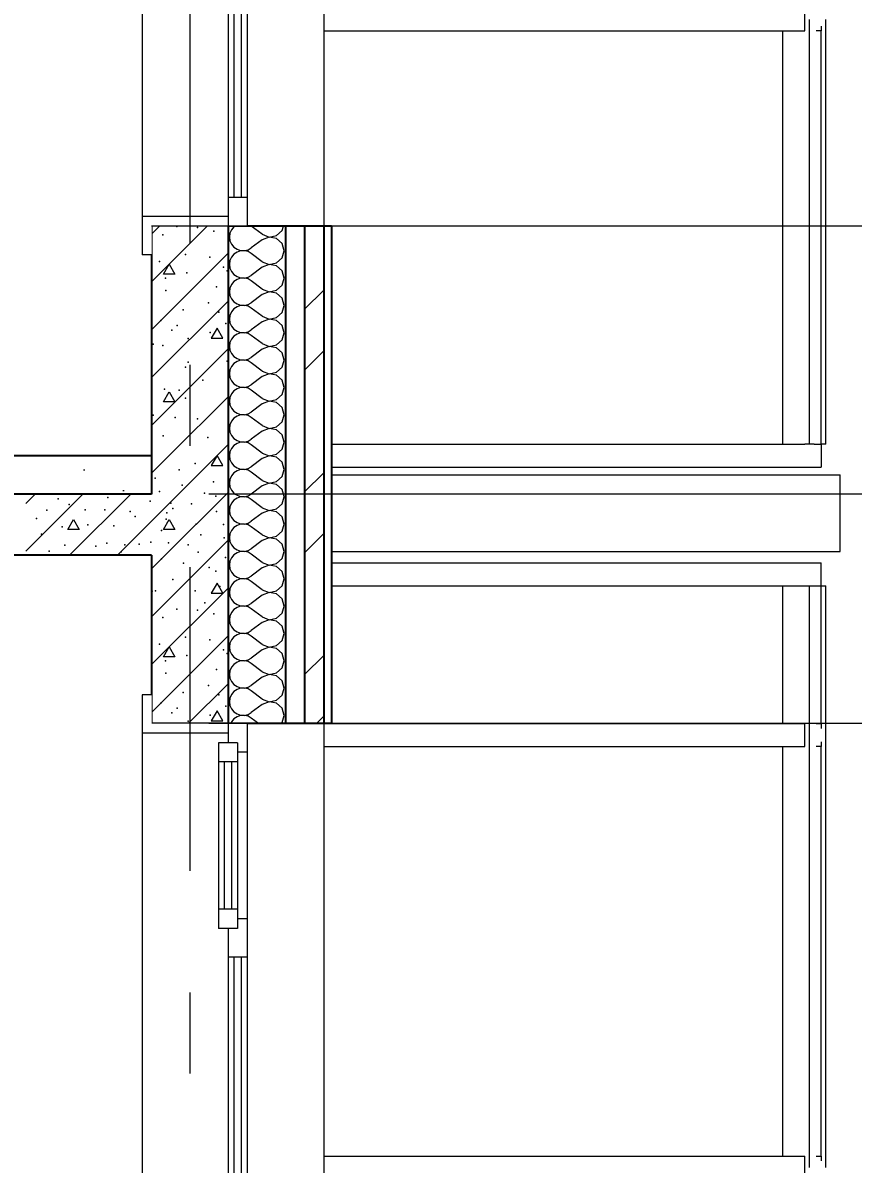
# Model space of a CAD drawing. Header units: millimetres. Extents: x 18162 to 7085488, y 72188 to 247925.
# Drawn here: x 4273676 to 4275847, y 117901 to 120884 of the extents above; entities that cross this region are included whole.
import ezdxf
from ezdxf.enums import TextEntityAlignment as Align

# ---------------------------------------------------------------- set-up
doc = ezdxf.new("R2010")
doc.units = ezdxf.units.MM
doc.header["$MEASUREMENT"] = 0
doc.linetypes.add('Double Dashed', pattern=[1093.611073, 529.166651, -211.666656, 141.111112, -211.666656])
doc.linetypes.add('Wipeout_Contour', pattern=[1000, 0, -1000])
for name, color, linetype in [('Archicad Windows', 7, 'Continuous'), ('Finish - Wall', 7, 'Continuous'), ('Structural - Bearing', 7, 'Continuous'), ('Structural - Grid', 7, 'Continuous')]:
    doc.layers.add(name, color=color, linetype=linetype)
doc.styles.add('GENERATED_STYLE_3', font='', dxfattribs={"width": 0.8})
doc.styles.get('GENERATED_STYLE_3').set_extended_font_data('ISOCPEUR MON')
doc.dimstyles.new('GENERATED_STYLE__12', dxfattribs={"dimtxt": 330.000007, "dimasz": 171, "dimexe": 0.18, "dimexo": 150, "dimgap": 0, "dimtad": 1, "dimdec": 0, "dimzin": 0, "dimdsep": 46, "dimtxsty": 'GENERATED_STYLE_3', "dimblk": 'ARROWHEAD_2', "dimblk1": 'ARROWHEAD_2', "dimblk2": 'ARROWHEAD_2', "dimcen": 0.09, "dimclrd": 13, "dimclre": 13, "dimclrt": 13, "dimadec": 0, "dimazin": 0, "dimtfac": 1, "dimtdec": 4, "dimtmove": 0, "dimatfit": 3, "dimfxl": 1, "dimtolj": 1, "dimtzin": 0, "dimarcsym": 0})
pattern_1 = [(45, (4294986.58, 104752.7), (-238.6485, 238.6485), []), (45, (4294907.03, 104832.26), (-238.6485, 238.6485), [])]

# ---------------------------------------------------------------- blocks, each defined once
blk = doc.blocks.new('*X1283', base_point=(4294986.6, 104752.7))
at = {"layer": 'Structural - Bearing', "color": 7, "linetype": 'Continuous', "lineweight": 9}
for p, q in [((4274228.3, 119636.2), (4274222, 119628.6)), ((4274236.4, 119641.8), (4274228.3, 119636.2)), ((4274231.5, 119652.7), (4274236.4, 119649.3)), ((4274236.4, 119649.3), (4274245.7, 119646.2)), ((4274245.7, 119644.9), (4274236.4, 119641.8)), ((4274245.7, 119646.2), (4274255.6, 119645.7)), ((4274255.6, 119645.4), (4274245.7, 119644.9)), ((4274255.6, 119645.7), (4274265.2, 119647.9)), ((4274265.2, 119643.2), (4274255.6, 119645.4)), ((4274265.2, 119647.9), (4274273.8, 119652.7)), ((4274273.8, 119638.4), (4274265.2, 119643.2)), ((4274302.4, 119617), (4274273.8, 119638.4)), ((4274354.2, 119626.8), (4274359.5, 119645.6)), ((4274359.5, 119645.6), (4274357.5, 119652.7)), ((4274218, 119619.6), (4274216.7, 119609.8)), ((4274216.7, 119609.8), (4274218, 119600.1)), ((4274222, 119628.6), (4274218, 119619.6)), ((4274302.4, 119602.7), (4274273.8, 119581.3)), ((4274302.4, 119617), (4274320.6, 119610)), ((4274320.6, 119609.7), (4274302.4, 119602.7)), ((4274320.6, 119610), (4274339.8, 119613.6)), ((4274339.8, 119606.1), (4274320.6, 119609.7)), ((4274339.8, 119613.6), (4274354.2, 119626.8)), ((4274354.2, 119592.9), (4274339.8, 119606.1)), ((4274218, 119600.1), (4274222, 119591.1)), ((4274222, 119591.1), (4274228.3, 119583.5)), ((4274228.3, 119583.5), (4274236.4, 119577.9)), ((4274236.4, 119577.9), (4274245.7, 119574.8)), ((4274245.7, 119573.5), (4274236.4, 119570.4)), ((4274245.7, 119574.8), (4274255.6, 119574.3)), ((4274255.6, 119574), (4274245.7, 119573.5)), ((4274255.6, 119574.3), (4274265.2, 119576.5)), ((4274265.2, 119571.8), (4274255.6, 119574)), ((4274265.2, 119576.5), (4274273.8, 119581.3)), ((4274273.8, 119567), (4274265.2, 119571.8)), ((4274359.5, 119574.1), (4274354.2, 119592.9)), ((4274354.2, 119555.4), (4274359.5, 119574.1)), ((4274218, 119548.2), (4274216.7, 119538.4)), ((4274222, 119557.2), (4274218, 119548.2)), ((4274228.3, 119564.8), (4274222, 119557.2)), ((4274236.4, 119570.4), (4274228.3, 119564.8)), ((4274302.4, 119545.6), (4274273.8, 119567)), ((4274302.4, 119545.6), (4274320.6, 119538.6)), ((4274320.6, 119538.6), (4274339.8, 119542.2)), ((4274339.8, 119542.2), (4274354.2, 119555.4)), ((4274216.7, 119538.4), (4274218, 119528.7)), ((4274218, 119528.7), (4274222, 119519.6)), ((4274222, 119519.6), (4274228.3, 119512.1)), ((4274228.3, 119512.1), (4274236.4, 119506.5)), ((4274302.4, 119531.3), (4274273.8, 119509.8)), ((4274320.6, 119538.3), (4274302.4, 119531.3)), ((4274339.8, 119534.6), (4274320.6, 119538.3)), ((4274354.2, 119521.5), (4274339.8, 119534.6)), ((4274359.5, 119502.7), (4274354.2, 119521.5)), ((4274222, 119485.8), (4274218, 119476.8)), ((4274228.3, 119493.4), (4274222, 119485.8)), ((4274236.4, 119498.9), (4274228.3, 119493.4)), ((4274236.4, 119506.5), (4274245.7, 119503.3)), ((4274245.7, 119502.1), (4274236.4, 119498.9)), ((4274245.7, 119503.3), (4274255.6, 119502.8)), ((4274255.6, 119502.6), (4274245.7, 119502.1)), ((4274255.6, 119502.8), (4274265.2, 119505.1)), ((4274265.2, 119500.3), (4274255.6, 119502.6)), ((4274265.2, 119505.1), (4274273.8, 119509.8)), ((4274273.8, 119495.6), (4274265.2, 119500.3)), ((4274302.4, 119474.1), (4274273.8, 119495.6)), ((4274339.8, 119470.8), (4274354.2, 119483.9)), ((4274354.2, 119483.9), (4274359.5, 119502.7)), ((4274218, 119476.8), (4274216.7, 119467)), ((4274216.7, 119467), (4274218, 119457.2)), ((4274218, 119457.2), (4274222, 119448.2)), ((4274302.4, 119459.8), (4274273.8, 119438.4)), ((4274302.4, 119474.1), (4274320.6, 119467.1)), ((4274320.6, 119466.8), (4274302.4, 119459.8)), ((4274320.6, 119467.1), (4274339.8, 119470.8)), ((4274339.8, 119463.2), (4274320.6, 119466.8)), ((4274354.2, 119450.1), (4274339.8, 119463.2)), ((4274222, 119448.2), (4274228.3, 119440.6)), ((4274228.3, 119440.6), (4274236.4, 119435)), ((4274236.4, 119427.5), (4274228.3, 119421.9)), ((4274236.4, 119435), (4274245.7, 119431.9)), ((4274245.7, 119430.7), (4274236.4, 119427.5)), ((4274245.7, 119431.9), (4274255.6, 119431.4)), ((4274255.6, 119431.1), (4274245.7, 119430.7)), ((4274255.6, 119431.4), (4274265.2, 119433.7)), ((4274265.2, 119428.9), (4274255.6, 119431.1)), ((4274265.2, 119433.7), (4274273.8, 119438.4)), ((4274273.8, 119424.1), (4274265.2, 119428.9)), ((4274302.4, 119402.7), (4274273.8, 119424.1)), ((4274359.5, 119431.3), (4274354.2, 119450.1)), ((4274354.2, 119412.5), (4274359.5, 119431.3)), ((4274218, 119405.3), (4274216.7, 119395.6)), ((4274216.7, 119395.6), (4274218, 119385.8)), ((4274222, 119414.3), (4274218, 119405.3)), ((4274228.3, 119421.9), (4274222, 119414.3)), ((4274302.4, 119402.7), (4274320.6, 119395.7)), ((4274320.6, 119395.4), (4274302.4, 119388.4)), ((4274320.6, 119395.7), (4274339.8, 119399.3)), ((4274339.8, 119391.8), (4274320.6, 119395.4)), ((4274339.8, 119399.3), (4274354.2, 119412.5)), ((4274218, 119385.8), (4274222, 119376.8)), ((4274222, 119376.8), (4274228.3, 119369.2)), ((4274228.3, 119369.2), (4274236.4, 119363.6)), ((4274236.4, 119363.6), (4274245.7, 119360.5)), ((4274265.2, 119362.2), (4274273.8, 119367)), ((4274302.4, 119388.4), (4274273.8, 119367)), ((4274354.2, 119378.6), (4274339.8, 119391.8)), ((4274359.5, 119359.8), (4274354.2, 119378.6)), ((4274218, 119333.9), (4274216.7, 119324.1)), ((4274222, 119342.9), (4274218, 119333.9)), ((4274228.3, 119350.5), (4274222, 119342.9)), ((4274236.4, 119356.1), (4274228.3, 119350.5)), ((4274245.7, 119359.2), (4274236.4, 119356.1)), ((4274245.7, 119360.5), (4274255.6, 119360)), ((4274255.6, 119359.7), (4274245.7, 119359.2)), ((4274255.6, 119360), (4274265.2, 119362.2)), ((4274265.2, 119357.5), (4274255.6, 119359.7)), ((4274273.8, 119352.7), (4274265.2, 119357.5)), ((4274302.4, 119331.3), (4274273.8, 119352.7)), ((4274339.8, 119327.9), (4274354.2, 119341.1)), ((4274354.2, 119341.1), (4274359.5, 119359.8)), ((4274216.7, 119324.1), (4274218, 119314.4)), ((4274218, 119314.4), (4274222, 119305.4)), ((4274222, 119305.4), (4274228.3, 119297.8)), ((4274302.4, 119317), (4274273.8, 119295.6)), ((4274302.4, 119331.3), (4274320.6, 119324.3)), ((4274320.6, 119324), (4274302.4, 119317)), ((4274320.6, 119324.3), (4274339.8, 119327.9)), ((4274339.8, 119320.4), (4274320.6, 119324)), ((4274354.2, 119307.2), (4274339.8, 119320.4)), ((4274359.5, 119288.4), (4274354.2, 119307.2)), ((4274228.3, 119279.1), (4274222, 119271.5)), ((4274228.3, 119297.8), (4274236.4, 119292.2)), ((4274236.4, 119284.6), (4274228.3, 119279.1)), ((4274236.4, 119292.2), (4274245.7, 119289)), ((4274245.7, 119287.8), (4274236.4, 119284.6)), ((4274245.7, 119289), (4274255.6, 119288.6)), ((4274255.6, 119288.3), (4274245.7, 119287.8)), ((4274255.6, 119288.6), (4274265.2, 119290.8)), ((4274265.2, 119286), (4274255.6, 119288.3)), ((4274265.2, 119290.8), (4274273.8, 119295.6)), ((4274273.8, 119281.3), (4274265.2, 119286)), ((4274302.4, 119259.8), (4274273.8, 119281.3)), ((4274354.2, 119269.6), (4274359.5, 119288.4)), ((4274218, 119262.5), (4274216.7, 119252.7)), ((4274216.7, 119252.7), (4274218, 119242.9)), ((4274222, 119271.5), (4274218, 119262.5)), ((4274302.4, 119245.6), (4274273.8, 119224.1)), ((4274302.4, 119259.8), (4274320.6, 119252.8)), ((4274320.6, 119252.6), (4274302.4, 119245.6)), ((4274320.6, 119252.8), (4274339.8, 119256.5)), ((4274339.8, 119248.9), (4274320.6, 119252.6)), ((4274339.8, 119256.5), (4274354.2, 119269.6)), ((4274354.2, 119235.8), (4274339.8, 119248.9)), ((4274218, 119242.9), (4274222, 119233.9)), ((4274222, 119233.9), (4274228.3, 119226.3)), ((4274228.3, 119226.3), (4274236.4, 119220.8)), ((4274236.4, 119220.8), (4274245.7, 119217.6)), ((4274245.7, 119216.4), (4274236.4, 119213.2)), ((4274245.7, 119217.6), (4274255.6, 119217.1)), ((4274255.6, 119216.8), (4274245.7, 119216.4)), ((4274255.6, 119217.1), (4274265.2, 119219.4)), ((4274265.2, 119214.6), (4274255.6, 119216.8)), ((4274265.2, 119219.4), (4274273.8, 119224.1)), ((4274273.8, 119209.8), (4274265.2, 119214.6)), ((4274359.5, 119217), (4274354.2, 119235.8)), ((4274354.2, 119198.2), (4274359.5, 119217)), ((4274218, 119191), (4274216.7, 119181.3)), ((4274222, 119200.1), (4274218, 119191)), ((4274228.3, 119207.6), (4274222, 119200.1)), ((4274236.4, 119213.2), (4274228.3, 119207.6)), ((4274302.4, 119188.4), (4274273.8, 119209.8)), ((4274302.4, 119188.4), (4274320.6, 119181.4)), ((4274320.6, 119181.4), (4274339.8, 119185)), ((4274339.8, 119185), (4274354.2, 119198.2)), ((4274216.7, 119181.3), (4274218, 119171.5)), ((4274218, 119171.5), (4274222, 119162.5)), ((4274222, 119162.5), (4274228.3, 119154.9)), ((4274228.3, 119154.9), (4274236.4, 119149.3)), ((4274302.4, 119174.1), (4274273.8, 119152.7)), ((4274320.6, 119181.1), (4274302.4, 119174.1)), ((4274339.8, 119177.5), (4274320.6, 119181.1)), ((4274354.2, 119164.3), (4274339.8, 119177.5)), ((4274359.5, 119145.6), (4274354.2, 119164.3)), ((4274222, 119128.6), (4274218, 119119.6)), ((4274228.3, 119136.2), (4274222, 119128.6)), ((4274236.4, 119141.8), (4274228.3, 119136.2)), ((4274236.4, 119149.3), (4274245.7, 119146.2)), ((4274245.7, 119144.9), (4274236.4, 119141.8)), ((4274245.7, 119146.2), (4274255.6, 119145.7)), ((4274255.6, 119145.4), (4274245.7, 119144.9)), ((4274255.6, 119145.7), (4274265.2, 119147.9)), ((4274265.2, 119143.2), (4274255.6, 119145.4)), ((4274265.2, 119147.9), (4274273.8, 119152.7)), ((4274273.8, 119138.4), (4274265.2, 119143.2)), ((4274302.4, 119117), (4274273.8, 119138.4)), ((4274339.8, 119113.6), (4274354.2, 119126.8)), ((4274354.2, 119126.8), (4274359.5, 119145.6)), ((4274218, 119119.6), (4274216.7, 119109.8)), ((4274216.7, 119109.8), (4274218, 119100.1)), ((4274218, 119100.1), (4274222, 119091.1)), ((4274302.4, 119102.7), (4274273.8, 119081.3)), ((4274302.4, 119117), (4274320.6, 119110)), ((4274320.6, 119109.7), (4274302.4, 119102.7)), ((4274320.6, 119110), (4274339.8, 119113.6)), ((4274339.8, 119106.1), (4274320.6, 119109.7)), ((4274354.2, 119092.9), (4274339.8, 119106.1)), ((4274222, 119091.1), (4274228.3, 119083.5)), ((4274228.3, 119064.8), (4274222, 119057.2)), ((4274228.3, 119083.5), (4274236.4, 119077.9)), ((4274236.4, 119070.4), (4274228.3, 119064.8)), ((4274236.4, 119077.9), (4274245.7, 119074.8)), ((4274245.7, 119073.5), (4274236.4, 119070.4)), ((4274245.7, 119074.8), (4274255.6, 119074.3)), ((4274255.6, 119074), (4274245.7, 119073.5)), ((4274255.6, 119074.3), (4274265.2, 119076.5)), ((4274265.2, 119071.8), (4274255.6, 119074)), ((4274265.2, 119076.5), (4274273.8, 119081.3)), ((4274273.8, 119067), (4274265.2, 119071.8)), ((4274292.9, 119052.7), (4274273.8, 119067)), ((4274359.5, 119074.1), (4274354.2, 119092.9)), ((4274354.2, 119055.4), (4274359.5, 119074.1)), ((4274222, 119057.2), (4274220, 119052.7)), ((4274351.3, 119052.7), (4274354.2, 119055.4))]:
    blk.add_line(p, q, dxfattribs=at)
blk = doc.blocks.new('*X1286', base_point=(4294986.6, 104752.7))
at = {"layer": 'Structural - Bearing', "color": 7, "linetype": 'Continuous', "lineweight": 9}
for p, q in [((4274013.1, 119332), (4274173.8, 119492.7)), ((4274013.1, 119457), (4274048.8, 119492.7)), ((4274013.1, 119207), (4274213.1, 119407)), ((4274184.1, 119419.6), (4274169.1, 119393.6)), ((4274169.1, 119393.6), (4274199.2, 119393.6)), ((4274199.2, 119393.6), (4274184.1, 119419.6)), ((4274013.1, 119082), (4274213.1, 119282)), ((4274043.9, 119226.9), (4274059.1, 119253)), ((4274059.1, 119253), (4274074, 119226.9)), ((4274074, 119226.9), (4274043.9, 119226.9)), ((4274108.8, 119052.7), (4274213.1, 119157)), ((4274184.1, 119086.3), (4274169.1, 119060.2)), ((4274199.2, 119060.3), (4274184.1, 119086.3)), ((4274169.1, 119060.2), (4274199.2, 119060.3))]:
    blk.add_line(p, q, dxfattribs=at)
for p in [(4274038.8, 119483.2), (4274206.6, 119486.9), (4274096.1, 119472.3), (4274163.7, 119460.5), (4274068.3, 119429.4), (4274180.9, 119451.4), (4274014.3, 119399), (4274023.3, 119399.8), (4274126.9, 119399.8), (4274191.1, 119410.9), (4274013.4, 119372.3), (4274151.9, 119368.2), (4274079, 119351.9), (4274133, 119348.8), (4274175.8, 119339.4), (4274042.9, 119329.7), (4274013.5, 119288.8), (4274102, 119278.4), (4274034, 119260.2), (4274165.4, 119271.8), (4274200.7, 119245.2), (4274049.5, 119216.4), (4274105.2, 119230.4), (4274210.5, 119235.8), (4274050, 119184.7), (4274182.5, 119194.2), (4274013.5, 119180.4), (4274095.9, 119134), (4274161.6, 119152.5), (4274188.7, 119127.8), (4274037.2, 119106.2), (4274207.2, 119097.9), (4274066.2, 119081.2), (4274079.7, 119092.7), (4274166.3, 119074.4), (4274108.3, 119059)]:
    blk.add_point(p, dxfattribs=at)
blk = doc.blocks.new('*X1297', base_point=(4294986.6, 104752.7))
at = {"layer": 'Structural - Bearing', "color": 7, "linetype": 'Continuous', "lineweight": 9}
for p, q in [((4274228.3, 120350.5), (4274222, 120342.9)), ((4274231.5, 120352.7), (4274228.3, 120350.5)), ((4274302.4, 120331.3), (4274273.8, 120352.7)), ((4274354.2, 120341.1), (4274357.5, 120352.7)), ((4274218, 120333.9), (4274216.7, 120324.1)), ((4274216.7, 120324.1), (4274218, 120314.4)), ((4274222, 120342.9), (4274218, 120333.9)), ((4274302.4, 120331.3), (4274320.6, 120324.3)), ((4274320.6, 120324), (4274302.4, 120317)), ((4274320.6, 120324.3), (4274339.8, 120327.9)), ((4274339.8, 120320.4), (4274320.6, 120324)), ((4274339.8, 120327.9), (4274354.2, 120341.1)), ((4274354.2, 120307.2), (4274339.8, 120320.4)), ((4274218, 120314.4), (4274222, 120305.4)), ((4274222, 120305.4), (4274228.3, 120297.8)), ((4274228.3, 120297.8), (4274236.4, 120292.2)), ((4274236.4, 120292.2), (4274245.7, 120289)), ((4274245.7, 120287.8), (4274236.4, 120284.6)), ((4274245.7, 120289), (4274255.6, 120288.6)), ((4274255.6, 120288.3), (4274245.7, 120287.8)), ((4274255.6, 120288.6), (4274265.2, 120290.8)), ((4274265.2, 120286), (4274255.6, 120288.3)), ((4274265.2, 120290.8), (4274273.8, 120295.6)), ((4274302.4, 120317), (4274273.8, 120295.6)), ((4274359.5, 120288.4), (4274354.2, 120307.2)), ((4274354.2, 120269.6), (4274359.5, 120288.4)), ((4274218, 120262.5), (4274216.7, 120252.7)), ((4274222, 120271.5), (4274218, 120262.5)), ((4274228.3, 120279.1), (4274222, 120271.5)), ((4274236.4, 120284.6), (4274228.3, 120279.1)), ((4274273.8, 120281.3), (4274265.2, 120286)), ((4274302.4, 120259.8), (4274273.8, 120281.3)), ((4274302.4, 120259.8), (4274320.6, 120252.8)), ((4274339.8, 120256.5), (4274354.2, 120269.6)), ((4274216.7, 120252.7), (4274218, 120242.9)), ((4274218, 120242.9), (4274222, 120233.9)), ((4274222, 120233.9), (4274228.3, 120226.3)), ((4274302.4, 120245.6), (4274273.8, 120224.1)), ((4274320.6, 120252.6), (4274302.4, 120245.6)), ((4274320.6, 120252.8), (4274339.8, 120256.5)), ((4274339.8, 120248.9), (4274320.6, 120252.6)), ((4274354.2, 120235.8), (4274339.8, 120248.9)), ((4274359.5, 120217), (4274354.2, 120235.8)), ((4274222, 120200.1), (4274218, 120191)), ((4274228.3, 120207.6), (4274222, 120200.1)), ((4274228.3, 120226.3), (4274236.4, 120220.8)), ((4274236.4, 120213.2), (4274228.3, 120207.6)), ((4274236.4, 120220.8), (4274245.7, 120217.6)), ((4274245.7, 120216.4), (4274236.4, 120213.2)), ((4274245.7, 120217.6), (4274255.6, 120217.1)), ((4274255.6, 120216.8), (4274245.7, 120216.4)), ((4274255.6, 120217.1), (4274265.2, 120219.4)), ((4274265.2, 120214.6), (4274255.6, 120216.8)), ((4274265.2, 120219.4), (4274273.8, 120224.1)), ((4274273.8, 120209.8), (4274265.2, 120214.6)), ((4274302.4, 120188.4), (4274273.8, 120209.8)), ((4274339.8, 120185), (4274354.2, 120198.2)), ((4274354.2, 120198.2), (4274359.5, 120217)), ((4274218, 120191), (4274216.7, 120181.3)), ((4274216.7, 120181.3), (4274218, 120171.5)), ((4274218, 120171.5), (4274222, 120162.5)), ((4274302.4, 120174.1), (4274273.8, 120152.7)), ((4274302.4, 120188.4), (4274320.6, 120181.4)), ((4274320.6, 120181.1), (4274302.4, 120174.1)), ((4274320.6, 120181.4), (4274339.8, 120185)), ((4274339.8, 120177.5), (4274320.6, 120181.1)), ((4274354.2, 120164.3), (4274339.8, 120177.5)), ((4274222, 120162.5), (4274228.3, 120154.9)), ((4274228.3, 120154.9), (4274236.4, 120149.3)), ((4274236.4, 120141.8), (4274228.3, 120136.2)), ((4274236.4, 120149.3), (4274245.7, 120146.2)), ((4274245.7, 120144.9), (4274236.4, 120141.8)), ((4274245.7, 120146.2), (4274255.6, 120145.7)), ((4274255.6, 120145.4), (4274245.7, 120144.9)), ((4274255.6, 120145.7), (4274265.2, 120147.9)), ((4274265.2, 120143.2), (4274255.6, 120145.4)), ((4274265.2, 120147.9), (4274273.8, 120152.7)), ((4274273.8, 120138.4), (4274265.2, 120143.2)), ((4274302.4, 120117), (4274273.8, 120138.4)), ((4274359.5, 120145.6), (4274354.2, 120164.3)), ((4274354.2, 120126.8), (4274359.5, 120145.6)), ((4274218, 120119.6), (4274216.7, 120109.8)), ((4274216.7, 120109.8), (4274218, 120100.1)), ((4274222, 120128.6), (4274218, 120119.6)), ((4274228.3, 120136.2), (4274222, 120128.6)), ((4274302.4, 120117), (4274320.6, 120110)), ((4274320.6, 120109.7), (4274302.4, 120102.7)), ((4274320.6, 120110), (4274339.8, 120113.6)), ((4274339.8, 120106.1), (4274320.6, 120109.7)), ((4274339.8, 120113.6), (4274354.2, 120126.8)), ((4274218, 120100.1), (4274222, 120091.1)), ((4274222, 120091.1), (4274228.3, 120083.5)), ((4274228.3, 120083.5), (4274236.4, 120077.9)), ((4274265.2, 120076.5), (4274273.8, 120081.3)), ((4274302.4, 120102.7), (4274273.8, 120081.3)), ((4274354.2, 120092.9), (4274339.8, 120106.1)), ((4274359.5, 120074.1), (4274354.2, 120092.9)), ((4274222, 120057.2), (4274218, 120048.2)), ((4274228.3, 120064.8), (4274222, 120057.2)), ((4274236.4, 120070.4), (4274228.3, 120064.8)), ((4274236.4, 120077.9), (4274245.7, 120074.8)), ((4274245.7, 120073.5), (4274236.4, 120070.4)), ((4274245.7, 120074.8), (4274255.6, 120074.3)), ((4274255.6, 120074), (4274245.7, 120073.5)), ((4274255.6, 120074.3), (4274265.2, 120076.5)), ((4274265.2, 120071.8), (4274255.6, 120074)), ((4274273.8, 120067), (4274265.2, 120071.8)), ((4274302.4, 120045.6), (4274273.8, 120067)), ((4274339.8, 120042.2), (4274354.2, 120055.4)), ((4274354.2, 120055.4), (4274359.5, 120074.1)), ((4274218, 120048.2), (4274216.7, 120038.4)), ((4274216.7, 120038.4), (4274218, 120028.7)), ((4274218, 120028.7), (4274222, 120019.6)), ((4274222, 120019.6), (4274228.3, 120012.1)), ((4274302.4, 120031.3), (4274273.8, 120009.8)), ((4274302.4, 120045.6), (4274320.6, 120038.6)), ((4274320.6, 120038.3), (4274302.4, 120031.3)), ((4274320.6, 120038.6), (4274339.8, 120042.2)), ((4274339.8, 120034.6), (4274320.6, 120038.3)), ((4274354.2, 120021.5), (4274339.8, 120034.6)), ((4274359.5, 120002.7), (4274354.2, 120021.5)), ((4274228.3, 119993.4), (4274222, 119985.8)), ((4274228.3, 120012.1), (4274236.4, 120006.5)), ((4274236.4, 119998.9), (4274228.3, 119993.4)), ((4274236.4, 120006.5), (4274245.7, 120003.3)), ((4274245.7, 120002.1), (4274236.4, 119998.9)), ((4274245.7, 120003.3), (4274255.6, 120002.8)), ((4274255.6, 120002.6), (4274245.7, 120002.1)), ((4274255.6, 120002.8), (4274265.2, 120005.1)), ((4274265.2, 120000.3), (4274255.6, 120002.6)), ((4274265.2, 120005.1), (4274273.8, 120009.8)), ((4274273.8, 119995.6), (4274265.2, 120000.3)), ((4274302.4, 119974.1), (4274273.8, 119995.6)), ((4274354.2, 119983.9), (4274359.5, 120002.7)), ((4274218, 119976.8), (4274216.7, 119967)), ((4274216.7, 119967), (4274218, 119957.2)), ((4274222, 119985.8), (4274218, 119976.8)), ((4274302.4, 119959.8), (4274273.8, 119938.4)), ((4274302.4, 119974.1), (4274320.6, 119967.1)), ((4274320.6, 119966.8), (4274302.4, 119959.8)), ((4274320.6, 119967.1), (4274339.8, 119970.8)), ((4274339.8, 119963.2), (4274320.6, 119966.8)), ((4274339.8, 119970.8), (4274354.2, 119983.9)), ((4274354.2, 119950.1), (4274339.8, 119963.2)), ((4274218, 119957.2), (4274222, 119948.2)), ((4274222, 119948.2), (4274228.3, 119940.6)), ((4274228.3, 119940.6), (4274236.4, 119935)), ((4274236.4, 119935), (4274245.7, 119931.9)), ((4274245.7, 119930.7), (4274236.4, 119927.5)), ((4274245.7, 119931.9), (4274255.6, 119931.4)), ((4274255.6, 119931.1), (4274245.7, 119930.7)), ((4274255.6, 119931.4), (4274265.2, 119933.7)), ((4274265.2, 119928.9), (4274255.6, 119931.1)), ((4274265.2, 119933.7), (4274273.8, 119938.4)), ((4274359.5, 119931.3), (4274354.2, 119950.1)), ((4274354.2, 119912.5), (4274359.5, 119931.3)), ((4274218, 119905.3), (4274216.7, 119895.6)), ((4274222, 119914.3), (4274218, 119905.3)), ((4274228.3, 119921.9), (4274222, 119914.3)), ((4274236.4, 119927.5), (4274228.3, 119921.9)), ((4274273.8, 119924.1), (4274265.2, 119928.9)), ((4274302.4, 119902.7), (4274273.8, 119924.1)), ((4274302.4, 119902.7), (4274320.6, 119895.7)), ((4274339.8, 119899.3), (4274354.2, 119912.5)), ((4274216.7, 119895.6), (4274218, 119885.8)), ((4274218, 119885.8), (4274222, 119876.8)), ((4274222, 119876.8), (4274228.3, 119869.2)), ((4274302.4, 119888.4), (4274273.8, 119867)), ((4274320.6, 119895.4), (4274302.4, 119888.4)), ((4274320.6, 119895.7), (4274339.8, 119899.3)), ((4274339.8, 119891.8), (4274320.6, 119895.4)), ((4274354.2, 119878.6), (4274339.8, 119891.8)), ((4274359.5, 119859.8), (4274354.2, 119878.6)), ((4274222, 119842.9), (4274218, 119833.9)), ((4274228.3, 119850.5), (4274222, 119842.9)), ((4274228.3, 119869.2), (4274236.4, 119863.6)), ((4274236.4, 119856.1), (4274228.3, 119850.5)), ((4274236.4, 119863.6), (4274245.7, 119860.5)), ((4274245.7, 119859.2), (4274236.4, 119856.1)), ((4274245.7, 119860.5), (4274255.6, 119860)), ((4274255.6, 119859.7), (4274245.7, 119859.2)), ((4274255.6, 119860), (4274265.2, 119862.2)), ((4274265.2, 119857.5), (4274255.6, 119859.7)), ((4274265.2, 119862.2), (4274273.8, 119867)), ((4274273.8, 119852.7), (4274265.2, 119857.5)), ((4274302.4, 119831.3), (4274273.8, 119852.7)), ((4274339.8, 119827.9), (4274354.2, 119841.1)), ((4274354.2, 119841.1), (4274359.5, 119859.8)), ((4274218, 119833.9), (4274216.7, 119824.1)), ((4274216.7, 119824.1), (4274218, 119814.4)), ((4274218, 119814.4), (4274222, 119805.4)), ((4274302.4, 119817), (4274273.8, 119795.6)), ((4274302.4, 119831.3), (4274320.6, 119824.3)), ((4274320.6, 119824), (4274302.4, 119817)), ((4274320.6, 119824.3), (4274339.8, 119827.9)), ((4274339.8, 119820.4), (4274320.6, 119824)), ((4274354.2, 119807.2), (4274339.8, 119820.4)), ((4274222, 119805.4), (4274228.3, 119797.8)), ((4274228.3, 119797.8), (4274236.4, 119792.2)), ((4274236.4, 119784.6), (4274228.3, 119779.1)), ((4274236.4, 119792.2), (4274245.7, 119789)), ((4274245.7, 119787.8), (4274236.4, 119784.6)), ((4274245.7, 119789), (4274255.6, 119788.6)), ((4274255.6, 119788.3), (4274245.7, 119787.8)), ((4274255.6, 119788.6), (4274265.2, 119790.8)), ((4274265.2, 119786), (4274255.6, 119788.3)), ((4274265.2, 119790.8), (4274273.8, 119795.6)), ((4274273.8, 119781.3), (4274265.2, 119786)), ((4274302.4, 119759.8), (4274273.8, 119781.3)), ((4274359.5, 119788.4), (4274354.2, 119807.2)), ((4274354.2, 119769.6), (4274359.5, 119788.4)), ((4274218, 119762.5), (4274216.7, 119752.7)), ((4274216.7, 119752.7), (4274218, 119742.9)), ((4274222, 119771.5), (4274218, 119762.5)), ((4274228.3, 119779.1), (4274222, 119771.5)), ((4274302.4, 119759.8), (4274320.6, 119752.8)), ((4274320.6, 119752.6), (4274302.4, 119745.6)), ((4274320.6, 119752.8), (4274339.8, 119756.5)), ((4274339.8, 119748.9), (4274320.6, 119752.6)), ((4274339.8, 119756.5), (4274354.2, 119769.6)), ((4274218, 119742.9), (4274222, 119733.9)), ((4274222, 119733.9), (4274228.3, 119726.3)), ((4274228.3, 119726.3), (4274236.4, 119720.8)), ((4274236.4, 119720.8), (4274245.7, 119717.6)), ((4274265.2, 119719.4), (4274273.8, 119724.1)), ((4274302.4, 119745.6), (4274273.8, 119724.1)), ((4274354.2, 119735.8), (4274339.8, 119748.9)), ((4274359.5, 119717), (4274354.2, 119735.8)), ((4274218, 119691), (4274216.7, 119681.3)), ((4274222, 119700.1), (4274218, 119691)), ((4274228.3, 119707.6), (4274222, 119700.1)), ((4274236.4, 119713.2), (4274228.3, 119707.6)), ((4274245.7, 119716.4), (4274236.4, 119713.2)), ((4274245.7, 119717.6), (4274255.6, 119717.1)), ((4274255.6, 119716.8), (4274245.7, 119716.4)), ((4274255.6, 119717.1), (4274265.2, 119719.4)), ((4274265.2, 119714.6), (4274255.6, 119716.8)), ((4274273.8, 119709.8), (4274265.2, 119714.6)), ((4274302.4, 119688.4), (4274273.8, 119709.8)), ((4274339.8, 119685), (4274354.2, 119698.2)), ((4274354.2, 119698.2), (4274359.5, 119717)), ((4274216.7, 119681.3), (4274218, 119671.5)), ((4274218, 119671.5), (4274222, 119662.5)), ((4274222, 119662.5), (4274228.3, 119654.9)), ((4274302.4, 119674.1), (4274273.8, 119652.7)), ((4274302.4, 119688.4), (4274320.6, 119681.4)), ((4274320.6, 119681.1), (4274302.4, 119674.1)), ((4274320.6, 119681.4), (4274339.8, 119685)), ((4274339.8, 119677.5), (4274320.6, 119681.1)), ((4274354.2, 119664.3), (4274339.8, 119677.5)), ((4274357.5, 119652.7), (4274354.2, 119664.3)), ((4274228.3, 119654.9), (4274231.5, 119652.7))]:
    blk.add_line(p, q, dxfattribs=at)
blk = doc.blocks.new('*X1298', base_point=(4294986.6, 104752.7))
at = {"layer": 'Structural - Bearing', "color": 7, "linetype": 'Continuous', "lineweight": 9}
for p, q in [((4274013.1, 120207), (4274158.8, 120352.7)), ((4274013.1, 120332), (4274033.8, 120352.7)), ((4274013.1, 120082), (4274213.1, 120282)), ((4274043.9, 120227), (4274059.1, 120253)), ((4274059.1, 120253), (4274074, 120226.9)), ((4274074, 120226.9), (4274043.9, 120227)), ((4274013.1, 119957), (4274213.1, 120157)), ((4274184.1, 120086.3), (4274169.1, 120060.3)), ((4274199.2, 120060.3), (4274184.1, 120086.3)), ((4274169.1, 120060.3), (4274199.2, 120060.3)), ((4274013.1, 119832), (4274213.1, 120032)), ((4274043.9, 119893.6), (4274059.1, 119919.6)), ((4274059.1, 119919.6), (4274074, 119893.6)), ((4274059.1, 119753), (4274213.1, 119907)), ((4274074, 119893.6), (4274043.9, 119893.6)), ((4274184.1, 119753), (4274213.1, 119782)), ((4274013.1, 119707), (4274059.1, 119752.9)), ((4274083.8, 119652.7), (4274184.1, 119752.9)), ((4274184.1, 119753), (4274169.1, 119726.9)), ((4274199.2, 119726.9), (4274184.1, 119753)), ((4274169.1, 119726.9), (4274199.2, 119726.9)), ((4274208.8, 119652.7), (4274213.1, 119657))]:
    blk.add_line(p, q, dxfattribs=at)
for p in [(4274079, 120351.9), (4274133, 120348.8), (4274042.9, 120329.7), (4274175.8, 120339.4), (4274013.5, 120288.8), (4274034, 120260.2), (4274102, 120278.4), (4274165.4, 120271.8), (4274105.2, 120230.4), (4274200.7, 120245.2), (4274210.5, 120235.8), (4274049.5, 120216.5), (4274013.5, 120180.4), (4274050, 120184.7), (4274182.5, 120194.3), (4274161.6, 120152.5), (4274095.9, 120134), (4274188.7, 120127.8), (4274037.2, 120106.2), (4274066.2, 120081.2), (4274079.7, 120092.7), (4274207.2, 120097.9), (4274108.3, 120059), (4274166.3, 120074.5), (4274017.1, 120044.3), (4274042.5, 120040.9), (4274108.3, 119997.2), (4274210.3, 119999.6), (4274102.1, 119984.1), (4274147, 119950.1), (4274046.8, 119927.1), (4274085.1, 119923.8), (4274101.9, 119903.2), (4274017.3, 119858.7), (4274074.8, 119853), (4274132.7, 119849.1), (4274043.4, 119804.8), (4274160, 119800.2), (4274126.8, 119732.8), (4274022.5, 119694.2), (4274085.6, 119716.1), (4274092.9, 119675.8), (4274175.1, 119684.5), (4274034, 119659.4), (4274151.4, 119654.6)]:
    blk.add_point(p, dxfattribs=at)
blk = doc.blocks.new('*X1308', base_point=(4294986.6, 104752.7))
at = {"layer": 'Structural - Bearing', "color": 7, "linetype": 'Continuous', "lineweight": 9}
for p, q in [((4273684.1, 119627.9), (4273708.8, 119652.7)), ((4273684.1, 119502.9), (4273833.8, 119652.7)), ((4273798.8, 119492.7), (4273958.8, 119652.7)), ((4273923.8, 119492.7), (4274083.8, 119652.7)), ((4274048.8, 119492.7), (4274208.8, 119652.7)), ((4273793.9, 119560.3), (4273809.1, 119586.3)), ((4273809.1, 119586.3), (4273824, 119560.2)), ((4274043.9, 119560.3), (4274059.1, 119586.3)), ((4274059.1, 119586.3), (4274074, 119560.2)), ((4273824, 119560.2), (4273793.9, 119560.3)), ((4274074, 119560.2), (4274043.9, 119560.3)), ((4274173.8, 119492.7), (4274213.1, 119532))]:
    blk.add_line(p, q, dxfattribs=at)
for p in [(4273768.8, 119640.1), (4273898.8, 119644), (4274009.6, 119633.7), (4274180.7, 119647), (4273739.1, 119610.1), (4273798, 119625.6), (4273839.4, 119611.5), (4273891.2, 119611.1), (4273956.8, 119607.2), (4274052.7, 119603.8), (4274063.5, 119628.5), (4274068.6, 119614.9), (4274117.6, 119626.9), (4274182.5, 119606.8), (4273712.1, 119588.6), (4273846.7, 119572.5), (4273969.8, 119593.8), (4274050.8, 119587.3), (4274130, 119573.8), (4274201.5, 119573.2), (4273725.1, 119548.1), (4273779.1, 119566.7), (4273914.3, 119569.3), (4274038.8, 119557.4), (4274142.2, 119546.1), (4273786.6, 119518.8), (4273867.5, 119516.1), (4273896.3, 119524.2), (4273943, 119520.3), (4273980.8, 119521.3), (4274010.9, 119526.8), (4274057.2, 119525.5), (4274108.3, 119520), (4274203.2, 119538), (4273745.2, 119503.3), (4273933.7, 119501.8), (4274134.9, 119500.5)]:
    blk.add_point(p, dxfattribs=at)
blk = doc.blocks.new('Standard grid marker[367]_3', base_point=(4274113.1, 164752.7))
at = {"layer": 'Structural - Grid', "color": 13, "linetype": 'Double Dashed', "lineweight": 13, "ltscale": 1.5}
blk.add_line((4274113.1, 163752.7), (4274113.1, 97752.7), dxfattribs=at)
at = {"layer": 'Structural - Grid', "color": 13, "lineweight": 13, "style": 'GENERATED_STYLE_3'}
blk.add_attdef('AC_MarkerText_1', text='', height=375, rotation=360, dxfattribs=at).set_placement((4274113.1, 96490.2), align=Align.TOP_CENTER)
blk = doc.blocks.new('*D1529', base_point=(4294986.6, 104752.7))
at = {"color": 12, "linetype": 'Continuous', "lineweight": 35}
for p, q in [((4277603.2, 119117.7), (4277828.2, 118987.8)), ((4277603.2, 117417.7), (4277828.2, 117287.8))]:
    blk.add_line(p, q, dxfattribs=at)
at = {"color": 13, "linetype": 'Continuous', "lineweight": 13}
for p, q in [((4277884.5, 119052.7), (4274163.1, 119052.7)), ((4277715.7, 117352.7), (4277715.7, 119052.7)), ((4277884.5, 117352.7), (4274163.1, 117352.7))]:
    blk.add_line(p, q, dxfattribs=at)
at = {"color": 13, "lineweight": 13, "insert": (4277811.4, 117814.1), "char_height": 330, "attachment_point": 7, "rotation": 90, "style": 'GENERATED_STYLE_3'}
blk.add_mtext('\\A1;{\\pql;\\fISOCPEUR MON|b0|i0|c0|p0;\\W0.800000;1,700}', dxfattribs=at)
blk = doc.blocks.new('ARROWHEAD_2')
at = {"color": 0, "linetype": 'Continuous', "lineweight": 0}
for p, q in [((-0.378, -0.655), (0.378, 0.655)), ((0, 0), (-1, 0))]:
    blk.add_line(p, q, dxfattribs=at)
blk = doc.blocks.new('*D1530', base_point=(4294986.6, 104752.7))
at = {"color": 12, "linetype": 'Continuous', "lineweight": 35}
for p, q in [((4277603.2, 120417.7), (4277828.2, 120287.8)), ((4277603.2, 119117.7), (4277828.2, 118987.8))]:
    blk.add_line(p, q, dxfattribs=at)
at = {"color": 13, "linetype": 'Continuous', "lineweight": 13}
for p, q in [((4277884.5, 120352.7), (4274163.1, 120352.7)), ((4277715.7, 119052.7), (4277715.7, 120352.7)), ((4277884.5, 119052.7), (4274163.1, 119052.7))]:
    blk.add_line(p, q, dxfattribs=at)
at = {"color": 13, "lineweight": 13, "insert": (4277811.4, 119314.1), "char_height": 330, "attachment_point": 7, "rotation": 90, "style": 'GENERATED_STYLE_3'}
blk.add_mtext('\\A1;{\\pql;\\fISOCPEUR MON|b0|i0|c0|p0;\\W0.800000;1,300}', dxfattribs=at)
blk = doc.blocks.new('*D1531', base_point=(4294986.6, 104752.7))
at = {"color": 12, "linetype": 'Continuous', "lineweight": 35}
for p, q in [((4277603.2, 122117.7), (4277828.2, 121987.8)), ((4277603.2, 120417.7), (4277828.2, 120287.8))]:
    blk.add_line(p, q, dxfattribs=at)
at = {"color": 13, "linetype": 'Continuous', "lineweight": 13}
for p, q in [((4277884.5, 122052.7), (4274163.1, 122052.7)), ((4277715.7, 120352.7), (4277715.7, 122052.7)), ((4277884.5, 120352.7), (4274163.1, 120352.7))]:
    blk.add_line(p, q, dxfattribs=at)
at = {"color": 13, "lineweight": 13, "insert": (4277811.4, 120814.1), "char_height": 330, "attachment_point": 7, "rotation": 90, "style": 'GENERATED_STYLE_3'}
blk.add_mtext('\\A1;{\\pql;\\fISOCPEUR MON|b0|i0|c0|p0;\\W0.800000;1,700}', dxfattribs=at)
blk = doc.blocks.new('*D1559', base_point=(4294986.6, 104752.7))
at = {"color": 12, "linetype": 'Continuous', "lineweight": 35}
for p, q in [((4276703.2, 119717.7), (4276928.2, 119587.8)), ((4276703.2, 119117.7), (4276928.2, 118987.8))]:
    blk.add_line(p, q, dxfattribs=at)
at = {"color": 13, "linetype": 'Continuous', "lineweight": 13}
for p, q in [((4276984.5, 119652.7), (4274163.1, 119652.7)), ((4276815.7, 119052.7), (4276815.7, 119652.7)), ((4276984.5, 119052.7), (4274163.1, 119052.7)), ((4276815.7, 118942.7), (4276815.7, 119052.7))]:
    blk.add_line(p, q, dxfattribs=at)
at = {"color": 13, "lineweight": 13, "insert": (4276845.5, 118434.4), "char_height": 330, "attachment_point": 7, "rotation": 90, "style": 'GENERATED_STYLE_3'}
blk.add_mtext('\\A1;{\\pql;\\fISOCPEUR MON|b0|i0|c0|p0;\\W0.800000;600}', dxfattribs=at)
blk = doc.blocks.new('*D1560', base_point=(4294986.6, 104752.7))
at = {"color": 13, "linetype": 'Continuous', "lineweight": 13}
for p, q in [((4276815.7, 120352.7), (4276815.7, 120462.7)), ((4276984.5, 120352.7), (4274163.1, 120352.7)), ((4276815.7, 119652.7), (4276815.7, 120352.7)), ((4276984.5, 119652.7), (4274163.1, 119652.7))]:
    blk.add_line(p, q, dxfattribs=at)
at = {"color": 12, "linetype": 'Continuous', "lineweight": 35}
for p, q in [((4276928.2, 120287.8), (4276703.2, 120417.7)), ((4276703.2, 119717.7), (4276928.2, 119587.8))]:
    blk.add_line(p, q, dxfattribs=at)
at = {"color": 13, "lineweight": 13, "insert": (4276845.5, 119726.1), "char_height": 330, "attachment_point": 7, "rotation": 90, "style": 'GENERATED_STYLE_3'}
blk.add_mtext('\\A1;{\\pql;\\fISOCPEUR MON|b0|i0|c0|p0;\\W0.800000;700}', dxfattribs=at)
blk = doc.blocks.new('*D1580', base_point=(4294986.6, 104752.7))
at = {"color": 12, "linetype": 'Continuous', "lineweight": 35}
for p, q in [((4278503.2, 151117.7), (4278728.2, 150987.8)), ((4278503.2, 100067.7), (4278728.2, 99937.8))]:
    blk.add_line(p, q, dxfattribs=at)
at = {"color": 13, "linetype": 'Continuous', "lineweight": 13}
for p, q in [((4278784.5, 151052.7), (4274613.1, 151052.7)), ((4278615.7, 100002.7), (4278615.7, 151052.7)), ((4278784.5, 100002.7), (4275363.1, 100002.7)), ((4278615.7, 99892.7), (4278615.7, 100002.7))]:
    blk.add_line(p, q, dxfattribs=at)
at = {"color": 13, "lineweight": 13, "insert": (4278711.4, 125046.9), "char_height": 330, "attachment_point": 7, "rotation": 90, "style": 'GENERATED_STYLE_3'}
blk.add_mtext('\\A1;{\\pql;\\fISOCPEUR MON|b0|i0|c0|p0;\\W0.800000;51,050}', dxfattribs=at)

msp = doc.modelspace()

# ---------------------------------------------------------------- hatches: boundary and pattern name
at = {"layer": 'Structural - Bearing', "linetype": 'Continuous', "lineweight": 9}
h = msp.add_hatch(dxfattribs=at)
h.set_pattern_fill('Steel_0003', style=0, pattern_type=2)
h.set_pattern_definition(pattern_1)
h.paths.add_polyline_path([(4274413.1, 119652.7), (4274463.1, 119652.7), (4274463.1, 120352.7), (4274413.1, 120352.7)])
h = msp.add_hatch(dxfattribs=at)
h.set_pattern_fill('Gypsum_0003', style=0, pattern_type=2)
h.set_pattern_definition([(0, (4294986.58, 104752.7), (0, 112.5), [0, -112.5])])
h.paths.add_polyline_path([(4274483.1, 120352.7), (4274463.1, 120352.7), (4274463.1, 119052.7), (4274483.1, 119052.7)])
h = msp.add_hatch(dxfattribs=at)
h.set_pattern_fill('Lightweight_Concrete_0003', style=0, pattern_type=2)
h.set_pattern_definition([(0, (4294986.6, 104752.7), (0, 1169.134), [73.125, -601.875]), (0, (4295324.1, 105337.3), (0, 1169.134), [73.125, -601.875]), (60, (4294986.6, 104752.7), (-1012.5, 584.567), [73.125, -601.875]), (60, (4295661.6, 104752.7), (-1012.5, 584.567), [73.125, -601.875]), (120, (4295059.7, 104752.7), (1012.5, 584.567), [73.125, -601.875]), (120, (4295734.7, 104752.7), (1012.5, 584.567), [73.125, -601.875]), (0, (4294986.58, 104865.2), (0, 225), [0, -225, 0, -337.5]), (45, (4295099.08, 104865.2), (-159.099, 159.099), [0, -168.75, 0, -281.25])])
h.paths.add_polyline_path([(4267713.1, 119752.7), (4267713.1, 119652.7), (4274013.1, 119652.7), (4274013.1, 119752.7)])
h = msp.add_hatch(dxfattribs=at)
h.set_pattern_fill('Steel_0003', style=0, pattern_type=2)
h.set_pattern_definition(pattern_1)
h.paths.add_polyline_path([(4274463.1, 119652.7), (4274413.1, 119652.7), (4274413.1, 119052.7), (4274463.1, 119052.7)])

# ---------------------------------------------------------------- linework, layer by layer
at = {"layer": 'Archicad Windows', "color": 7, "linetype": 'Continuous', "lineweight": 9}
for p, q in [((4274463.1, 122052.7), (4274463.1, 120352.7)), ((4274463.1, 119052.7), (4274463.1, 117352.7)), ((4274188.1, 118916.7), (4274188.1, 118863.8)), ((4274238.1, 118916.7), (4274238.1, 118863.8)), ((4274188.1, 118863.8), (4274188.1, 118830.7)), ((4274238.1, 118863.8), (4274238.1, 118830.7)), ((4274188.1, 118830.7), (4274188.1, 118777.8)), ((4274238.1, 118830.7), (4274238.1, 118777.8)), ((4274188.1, 118777.8), (4274188.1, 118744.8)), ((4274238.1, 118777.8), (4274238.1, 118744.8)), ((4274188.1, 118744.8), (4274188.1, 118703.3)), ((4274238.1, 118744.8), (4274238.1, 118703.3))]:
    msp.add_line(p, q, dxfattribs=at)
at = {"layer": 'Finish - Wall', "color": 7, "linetype": 'Continuous', "lineweight": 9}
for p, q in [((4275720.7, 120862.7), (4275720.7, 120922.7)), ((4275733.1, 119782.7), (4275733.1, 120892.7)), ((4275775.5, 119782.7), (4275775.5, 120892.7)), ((4274463.1, 120862.7), (4275720.7, 120862.7)), ((4275663.1, 119782.7), (4275663.1, 120862.7)), ((4275763.1, 120862.7), (4275750.5, 120862.7)), ((4275763.1, 120875.3), (4275763.1, 120862.7)), ((4275763.1, 119782.7), (4275763.1, 120862.7)), ((4274483.1, 119782.7), (4275720.7, 119782.7)), ((4275733.1, 119782.7), (4275720.7, 119782.7)), ((4275745.5, 119782.7), (4275733.1, 119782.7)), ((4275745.5, 119782.7), (4275763.1, 119782.7)), ((4275775.5, 119782.7), (4275763.1, 119782.7)), ((4275763.1, 119782.7), (4275763.1, 119722.7)), ((4274483.1, 119722.7), (4275763.1, 119722.7)), ((4274483.1, 119472.7), (4275763.1, 119472.7)), ((4275763.1, 119412.7), (4275763.1, 119472.7)), ((4274483.1, 119412.7), (4275720.7, 119412.7)), ((4275663.1, 119052.7), (4275663.1, 119412.7)), ((4275720.7, 119412.7), (4275733.1, 119412.7)), ((4275733.1, 119412.7), (4275745.5, 119412.7)), ((4275733.1, 119022.7), (4275733.1, 119412.7)), ((4275745.5, 119412.7), (4275763.1, 119412.7)), ((4275763.1, 119412.7), (4275775.5, 119412.7)), ((4275763.1, 119052.7), (4275763.1, 119412.7)), ((4275775.5, 119022.7), (4275775.5, 119412.7)), ((4274483.1, 119052.7), (4275720.7, 119052.7)), ((4275720.7, 118992.7), (4275720.7, 119052.7)), ((4275750.5, 119052.7), (4275763.1, 119052.7)), ((4275763.1, 119052.7), (4275763.1, 119040.1)), ((4275733.1, 117892.7), (4275733.1, 119022.7)), ((4275763.1, 119005.3), (4275763.1, 118992.7)), ((4275775.5, 117892.7), (4275775.5, 119022.7)), ((4274463.1, 118992.7), (4275720.7, 118992.7)), ((4275663.1, 117922.7), (4275663.1, 118992.7)), ((4275763.1, 118992.7), (4275750.5, 118992.7)), ((4275763.1, 117922.7), (4275763.1, 118992.7)), ((4274463.1, 117922.7), (4275720.7, 117922.7)), ((4275720.7, 117862.7), (4275720.7, 117922.7)), ((4275750.5, 117922.7), (4275763.1, 117922.7)), ((4275763.1, 117922.7), (4275763.1, 117910.1))]:
    msp.add_line(p, q, dxfattribs=at)
at = {"layer": 'Structural - Bearing', "color": 7, "linetype": 'Continuous', "lineweight": 25}
for p, q in [((4274213.1, 120352.7), (4274213.1, 119652.7)), ((4274363.1, 120352.7), (4274363.1, 119652.7)), ((4274413.1, 120352.7), (4274413.1, 119652.7)), ((4274483.1, 120352.7), (4274463.1, 120352.7)), ((4274483.1, 120352.7), (4274483.1, 119052.7)), ((4274013.1, 119752.7), (4267713.1, 119752.7)), ((4274013.1, 119752.7), (4274013.1, 119652.7)), ((4274013.1, 119652.7), (4267713.1, 119652.7)), ((4274363.1, 119652.7), (4274363.1, 119052.7)), ((4274413.1, 119652.7), (4274413.1, 119052.7)), ((4274013.1, 119492.7), (4267713.1, 119492.7)), ((4274483.1, 119052.7), (4274463.1, 119052.7))]:
    msp.add_line(p, q, dxfattribs=at)
at = {"layer": 'Structural - Bearing', "color": 7, "linetype": 'Continuous', "lineweight": 9}
for p, q in [((4274483.1, 119702.7), (4275813.1, 119702.7)), ((4275813.1, 119502.7), (4275813.1, 119702.7)), ((4274483.1, 119502.7), (4275813.1, 119502.7))]:
    msp.add_line(p, q, dxfattribs=at)
at = {"layer": 'Structural - Bearing', "color": 7, "linetype": 'Continuous', "lineweight": 25, "flags": 128}
for points in [[(4274013.1, 120352.7), (4274013.1, 120277.7), (4274013.1, 119752.7)], [(4274463.1, 120352.7), (4274413.1, 120352.7), (4274363.1, 120352.7), (4274263.1, 120352.7), (4274213.1, 120352.7)], [(4274463.1, 120352.7), (4274463.1, 119652.7), (4274463.1, 119052.7)], [(4274213.1, 119652.7), (4274213.1, 119492.7), (4274213.1, 119052.7)], [(4274013.1, 119492.7), (4274013.1, 119127.7), (4274013.1, 119052.7)], [(4274463.1, 119052.7), (4274413.1, 119052.7), (4274363.1, 119052.7), (4274263.1, 119052.7), (4274213.1, 119052.7), (4274013.1, 119052.7)]]:
    msp.add_lwpolyline(points, dxfattribs=at)

# ---------------------------------------------------------------- block references
at = {"layer": 'Structural - Bearing', "lineweight": 0}
for name in ['*X1298', '*X1297', '*X1308', '*X1283', '*X1286']:
    msp.add_blockref(name, (4294986.6, 104752.7), dxfattribs=at)

# ---------------------------------------------------------------- dimensions: what is measured, and where the dimension line sits
at = {"color": 13, "linetype": 'Continuous', "lineweight": 13}
dim = msp.add_linear_dim(base=(4278615.7, 151052.7), p1=(4275213.1, 100002.7), p2=(4274463.1, 151052.7), angle=90, dimstyle='GENERATED_STYLE__12', dxfattribs=at)
dim.commit()
dim.dimension.update_dxf_attribs({"geometry": '*D1580', "text_midpoint": (4278384.7, 125725.2), "dimtype": 160, "text_rotation": 90})

# ---------------------------------------------------------------- wipeouts: each hides what was drawn before it
at = {"color": 254, "linetype": 'Wipeout_Contour', "lineweight": 0, "ltscale": 17103474.85769057}
msp.add_wipeout([(4274238.1, 118952.7), (4274238.1, 119002.7), (4274188.1, 119002.7), (4274188.1, 118952.7)], dxfattribs=at).dxf.layer = 'Archicad Windows'
at = {"color": 254, "linetype": 'Wipeout_Contour', "lineweight": 0, "ltscale": 17103426.52995569}
msp.add_wipeout([(4274238.1, 118567.7), (4274188.1, 118567.7), (4274188.1, 118517.7), (4274238.1, 118517.7)], dxfattribs=at).dxf.layer = 'Archicad Windows'

# ---------------------------------------------------------------- next in the draw order: linework, layer by layer
at = {"layer": 'Archicad Windows', "color": 7, "linetype": 'Continuous', "lineweight": 9}
for p, q in [((4274188.1, 119002.7), (4274188.1, 118952.7)), ((4274188.1, 118952.7), (4274188.1, 118949.8)), ((4274238.1, 118952.7), (4274188.1, 118952.7)), ((4274188.1, 118949.8), (4274188.1, 118916.7)), ((4274203.1, 118952.7), (4274203.1, 118567.7)), ((4274223.1, 118567.7), (4274223.1, 118952.7)), ((4274238.1, 118952.7), (4274238.1, 118949.8)), ((4274238.1, 118949.8), (4274238.1, 118916.7)), ((4274188.1, 118703.3), (4274188.1, 118567.7)), ((4274238.1, 118703.3), (4274238.1, 118567.7)), ((4274188.1, 118567.7), (4274188.1, 118517.7)), ((4274238.1, 118567.7), (4274188.1, 118567.7))]:
    msp.add_line(p, q, dxfattribs=at)

# ---------------------------------------------------------------- next in the draw order: wipeouts: each hides what was drawn before it
at = {"color": 254, "linetype": 'Wipeout_Contour', "lineweight": 0, "ltscale": 17103230.3466619}
msp.add_wipeout([(4274213.1, 120352.7), (4274213.1, 120377.7), (4274013.1, 120377.7), (4274013.1, 120352.7)], dxfattribs=at).dxf.layer = 'Archicad Windows'
at = {"color": 254, "linetype": 'Wipeout_Contour', "lineweight": 0, "ltscale": 17103081.97069346}
msp.add_wipeout([(4274213.1, 119052.7), (4274013.1, 119052.7), (4274013.1, 119027.7), (4274213.1, 119027.7)], dxfattribs=at).dxf.layer = 'Archicad Windows'
at = {"color": 254, "linetype": 'Wipeout_Contour', "lineweight": 0, "ltscale": 25655282.82228876}
msp.add_wipeout([(4274263.1, 118542.7), (4274238.1, 118542.7), (4274238.1, 118517.7), (4274213.1, 118517.7), (4274213.1, 118442.7), (4274263.1, 118442.7)], dxfattribs=at).dxf.layer = 'Archicad Windows'

# ---------------------------------------------------------------- next in the draw order: linework, layer by layer
at = {"layer": 'Archicad Windows', "color": 7, "linetype": 'Continuous', "lineweight": 9}
for p, q in [((4274263.1, 118542.7), (4274238.1, 118542.7)), ((4274263.1, 118542.7), (4274263.1, 118442.7)), ((4274213.1, 118517.7), (4274213.1, 118442.7)), ((4274213.1, 118442.7), (4274213.1, 117427.7)), ((4274263.1, 118442.7), (4274213.1, 118442.7)), ((4274228.1, 118442.7), (4274228.1, 117427.7)), ((4274248.1, 117427.7), (4274248.1, 118442.7)), ((4274263.1, 118442.7), (4274263.1, 117427.7))]:
    msp.add_line(p, q, dxfattribs=at)
at = {"layer": 'Archicad Windows', "color": 7, "linetype": 'Continuous', "lineweight": 9, "flags": 128}
for points in [[(4274238.1, 118567.7), (4274238.1, 118542.7), (4274238.1, 118517.7)], [(4274238.1, 118517.7), (4274213.1, 118517.7), (4274188.1, 118517.7)]]:
    msp.add_lwpolyline(points, dxfattribs=at)

# ---------------------------------------------------------------- next in the draw order: wipeouts: each hides what was drawn before it
at = {"color": 254, "linetype": 'Wipeout_Contour', "lineweight": 0, "ltscale": 17103732.96433859}
msp.add_wipeout([(4274263.1, 120352.7), (4274263.1, 120427.7), (4274213.1, 120427.7), (4274213.1, 120352.7)], dxfattribs=at).dxf.layer = 'Archicad Windows'
at = {"color": 254, "linetype": 'Wipeout_Contour', "lineweight": 0, "ltscale": 17102776.30409641}
msp.add_wipeout([(4273988.1, 120377.7), (4273988.1, 120277.7), (4274013.1, 120277.7), (4274013.1, 120377.7)], dxfattribs=at).dxf.layer = 'Archicad Windows'
at = {"color": 254, "linetype": 'Wipeout_Contour', "lineweight": 0, "ltscale": 17102636.32308601}
msp.add_wipeout([(4273988.1, 119027.7), (4274013.1, 119027.7), (4274013.1, 119127.7), (4273988.1, 119127.7)], dxfattribs=at).dxf.layer = 'Archicad Windows'
at = {"color": 254, "linetype": 'Wipeout_Contour', "lineweight": 0, "ltscale": 25655367.7852545}
msp.add_wipeout([(4274213.1, 119002.7), (4274238.1, 119002.7), (4274238.1, 118977.7), (4274263.1, 118977.7), (4274263.1, 119052.7), (4274213.1, 119052.7)], dxfattribs=at).dxf.layer = 'Archicad Windows'

# ---------------------------------------------------------------- next in the draw order: linework, layer by layer
at = {"layer": 'Archicad Windows', "color": 7, "linetype": 'Continuous', "lineweight": 9}
for p, q in [((4273988.1, 122027.7), (4273988.1, 120377.7)), ((4274213.1, 121442.7), (4274213.1, 120427.7)), ((4274228.1, 121442.7), (4274228.1, 120427.7)), ((4274248.1, 120427.7), (4274248.1, 121442.7)), ((4274263.1, 121442.7), (4274263.1, 120427.7)), ((4274263.1, 120427.7), (4274213.1, 120427.7)), ((4274263.1, 120427.7), (4274263.1, 120352.7)), ((4273988.1, 120377.7), (4273988.1, 120277.7)), ((4274213.1, 120352.7), (4274013.1, 120352.7)), ((4274013.1, 120277.7), (4273988.1, 120277.7)), ((4273988.1, 119127.7), (4273988.1, 119027.7)), ((4274013.1, 119127.7), (4273988.1, 119127.7)), ((4274263.1, 119052.7), (4274263.1, 118977.7)), ((4273988.1, 119027.7), (4273988.1, 117377.7)), ((4274263.1, 118977.7), (4274238.1, 118977.7)), ((4274263.1, 118977.7), (4274263.1, 118542.7))]:
    msp.add_line(p, q, dxfattribs=at)
at = {"layer": 'Archicad Windows', "color": 7, "linetype": 'Continuous', "lineweight": 9, "flags": 128}
for points in [[(4274213.1, 120427.7), (4274213.1, 120377.7), (4274213.1, 120352.7)], [(4274213.1, 120377.7), (4274013.1, 120377.7), (4273988.1, 120377.7)], [(4274213.1, 119052.7), (4274213.1, 119027.7), (4274213.1, 119002.7)], [(4274213.1, 119027.7), (4274013.1, 119027.7), (4273988.1, 119027.7)], [(4274238.1, 119002.7), (4274213.1, 119002.7), (4274188.1, 119002.7)], [(4274238.1, 119002.7), (4274238.1, 118977.7), (4274238.1, 118952.7)]]:
    msp.add_lwpolyline(points, dxfattribs=at)

# ---------------------------------------------------------------- next in the draw order: block references
at = {"layer": 'Structural - Grid', "color": 13, "linetype": 'Continuous', "lineweight": 13}
msp.add_blockref('Standard grid marker[367]_3', (4274113.1, 164752.7), dxfattribs=at)

# ---------------------------------------------------------------- next in the draw order: dimensions: what is measured, and where the dimension line sits
at = {"color": 13, "linetype": 'Continuous', "lineweight": 13}
for base, p1, p2, picture, middle in [((4277715.7, 122052.7), (4274013.1, 120352.7), (4274013.1, 122052.7), '*D1531', (4277484.7, 121366.9)), ((4276815.7, 120352.7), (4274013.1, 119652.7), (4274013.1, 120352.7), '*D1560', (4276584.7, 120102.8)), ((4277715.7, 120352.7), (4274013.1, 119052.7), (4274013.1, 120352.7), '*D1530', (4277484.7, 119866.9)), ((4276815.7, 119652.7), (4274013.1, 119052.7), (4274013.1, 119652.7), '*D1559', (4276584.7, 118811.1)), ((4277715.7, 119052.7), (4274013.1, 117352.7), (4274013.1, 119052.7), '*D1529', (4277484.7, 118366.9))]:
    dim = msp.add_linear_dim(base=base, p1=p1, p2=p2, angle=90, dimstyle='GENERATED_STYLE__12', dxfattribs=at)
    dim.commit()
    dim.dimension.update_dxf_attribs({"geometry": picture, "text_midpoint": middle, "dimtype": 160, "text_rotation": 90})

doc.saveas('drawing.dxf')
